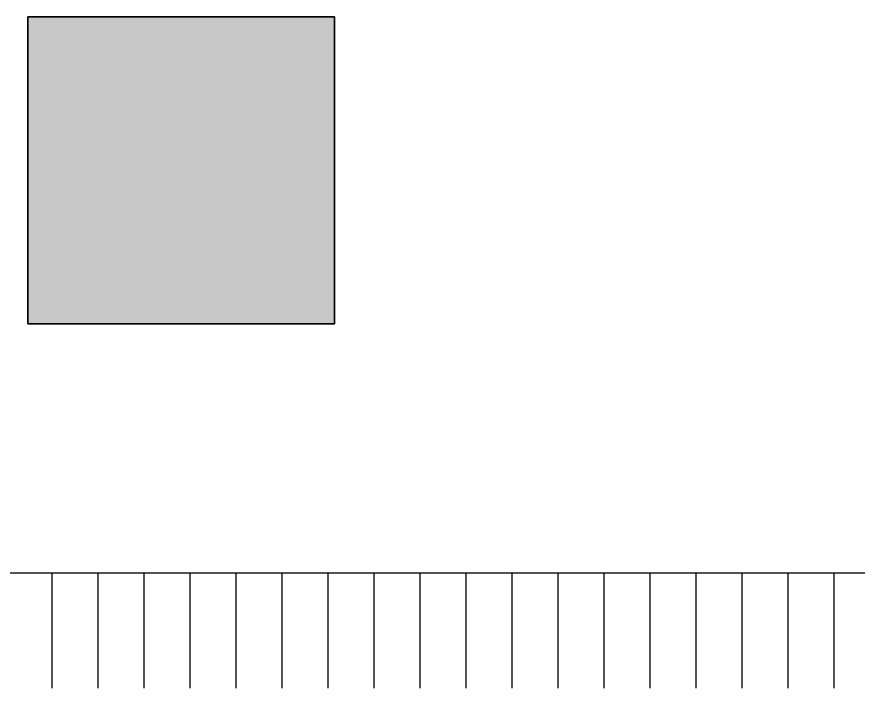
# Model space of a CAD drawing. Extents: x 815029915 to 815825525, y 579155098 to 579748855.
# Drawn here: x 815189602 to 815191797, y 579475402 to 579477152 of the extents above; entities that cross this region are included whole.
import ezdxf

# ---------------------------------------------------------------- set-up
doc = ezdxf.new("R2010")
doc.units = 0
doc.header["$LTSCALE"] = 100
doc.header["$MEASUREMENT"] = 0
doc.layers.add('COLUMN', color=9, linetype='Continuous')
doc.layers.add('DIM_SYMB', color=3, linetype='Continuous')
doc.layers.add('柱填充', color=9, linetype='Continuous', lineweight=18)
doc.layers.add('砼柱', color=2, linetype='Continuous', lineweight=35)

msp = doc.modelspace()

# ---------------------------------------------------------------- hatches: boundary and pattern name
at = {"layer": '柱填充', "lineweight": 18}
msp.add_hatch(color=250, dxfattribs=at).paths.add_polyline_path([(815190430.5, 579477152.4), (815189630.5, 579477152.4), (815189630.5, 579476352.4), (815190430.5, 579476352.4)])

# ---------------------------------------------------------------- linework, layer by layer
msp.add_line((815203410.6, 579475702.4), (815148180.5, 579475702.4))
at = {"color": 252, "linetype": 'Continuous'}
for p, q in [((815189692.8, 579475702.4), (815189692.8, 579475402.4)), ((815189812.8, 579475702.4), (815189812.8, 579475402.4)), ((815189932.8, 579475702.4), (815189932.8, 579475402.4)), ((815190052.8, 579475702.4), (815190052.8, 579475402.4)), ((815190172.8, 579475702.4), (815190172.8, 579475402.4)), ((815190292.8, 579475702.4), (815190292.8, 579475402.4)), ((815190412.8, 579475702.4), (815190412.8, 579475402.4)), ((815190532.8, 579475702.4), (815190532.8, 579475402.4)), ((815190652.8, 579475702.4), (815190652.8, 579475402.4)), ((815190772.8, 579475702.4), (815190772.8, 579475402.4)), ((815190892.8, 579475702.4), (815190892.8, 579475402.4)), ((815191012.8, 579475702.4), (815191012.8, 579475402.4)), ((815191132.8, 579475702.4), (815191132.8, 579475402.4)), ((815191252.8, 579475702.4), (815191252.8, 579475402.4)), ((815191372.8, 579475702.4), (815191372.8, 579475402.4)), ((815191492.8, 579475702.4), (815191492.8, 579475402.4)), ((815191612.8, 579475702.4), (815191612.8, 579475402.4)), ((815191732.8, 579475702.4), (815191732.8, 579475402.4))]:
    msp.add_line(p, q, dxfattribs=at)
at = {"layer": 'COLUMN'}
msp.add_lwpolyline([(815189630.5, 579476352.4), (815190430.5, 579476352.4), (815190430.5, 579477152.4), (815189630.5, 579477152.4)], close=True, dxfattribs=at)
at = {"layer": 'DIM_SYMB'}
msp.add_lwpolyline([(815201046.4, 579475532.2, 0, 0, 0), (815178638.7, 579475532.2, 0, 80, 0), (815178938.7, 579475532.2, 0, 0, 0)], format="xyseb", dxfattribs=at)
at = {"layer": '砼柱', "color": 3, "lineweight": 35}
msp.add_lwpolyline([(815190430.5, 579477152.4), (815189630.5, 579477152.4), (815189630.5, 579476352.4), (815190430.5, 579476352.4)], close=True, dxfattribs=at)

doc.saveas('drawing.dxf')
